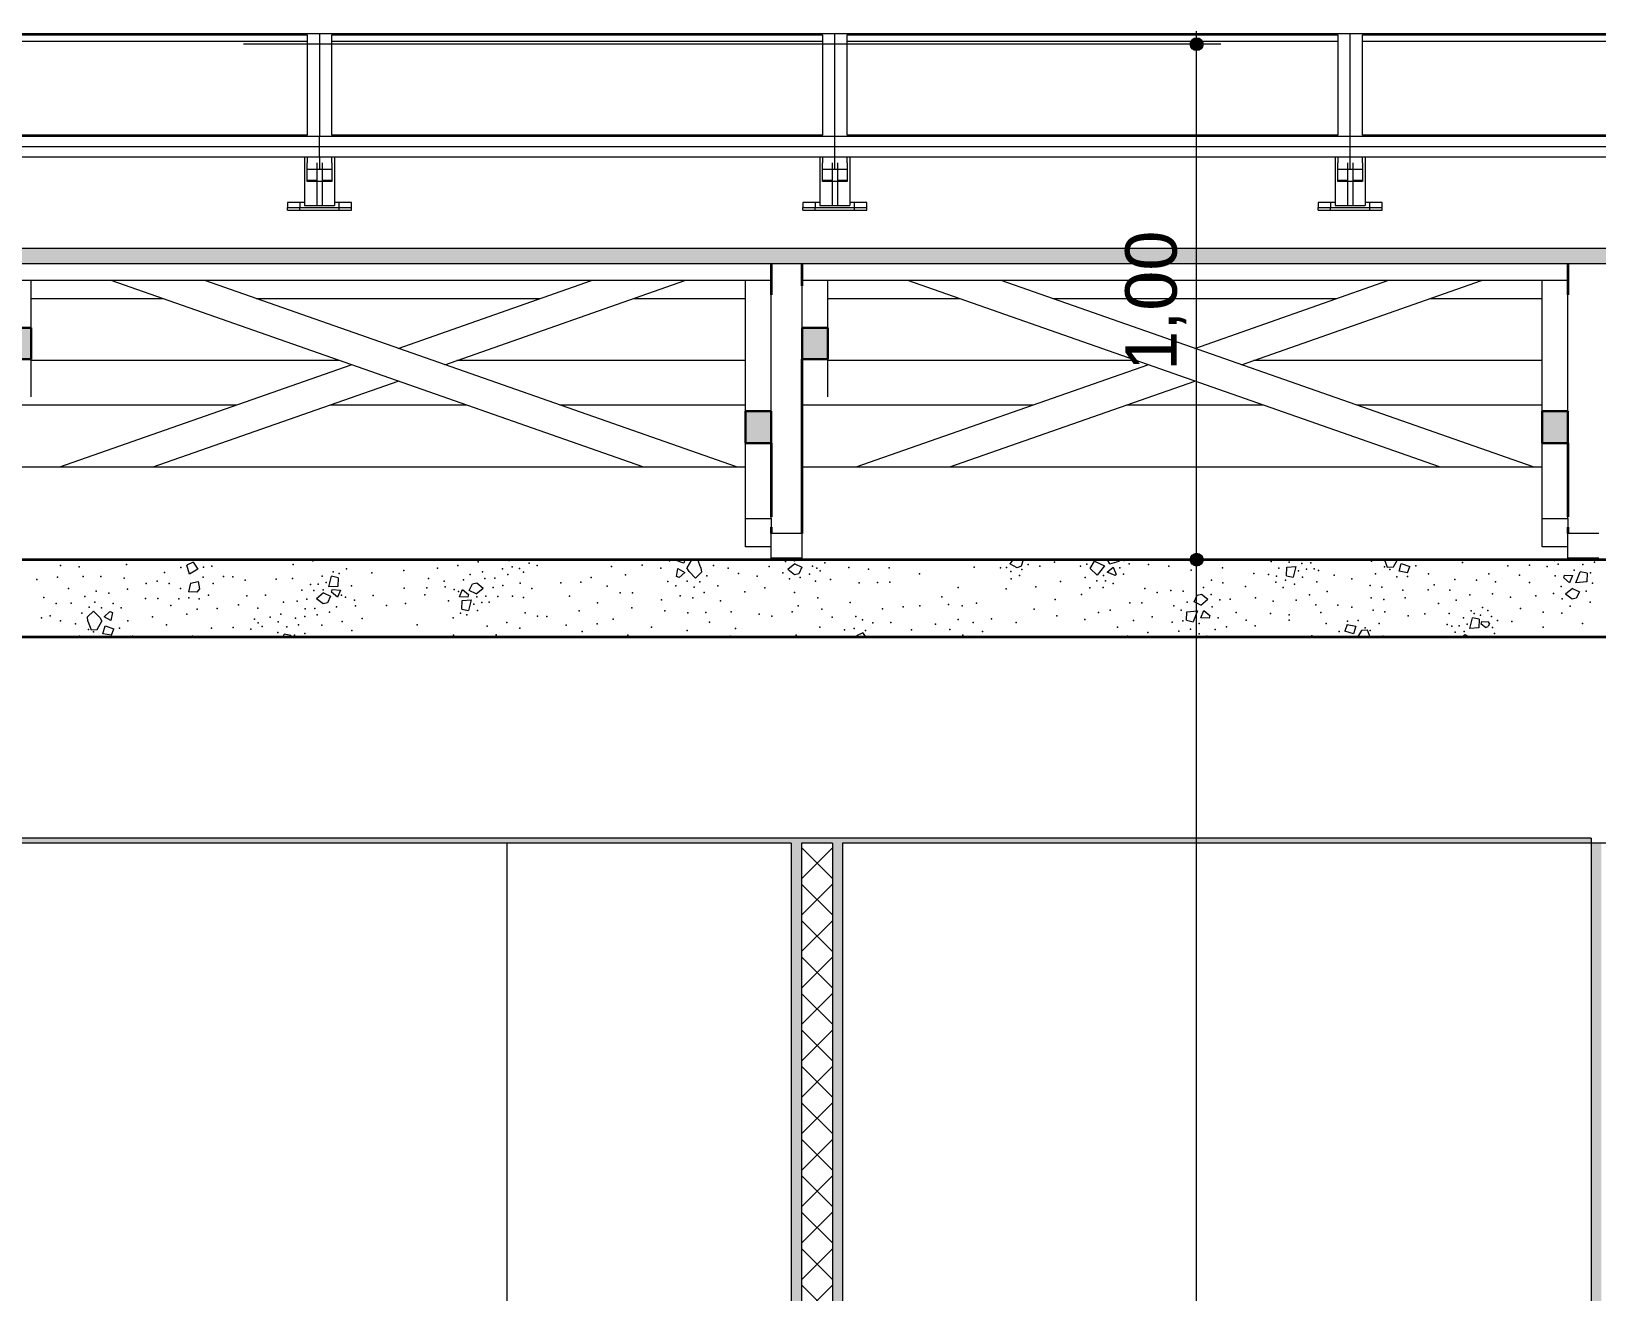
# Model space of a CAD drawing. Header units: metres. Extents: x -77 to 97, y 0 to 6.
# Drawn here: x -53.638 to -50.601, y 2.28 to 4.725 of the extents above; entities that cross this region are included whole.
import ezdxf

# ---------------------------------------------------------------- set-up
doc = ezdxf.new("R2010")
doc.units = ezdxf.units.M
doc.header["$MEASUREMENT"] = 0
for name, color, linetype in [('COTAS CORTE', 7, 'Continuous'), ('FORRO.EXEC', 7, 'Continuous'), ('LAJES.EST', 7, 'Continuous'), ('PAREDE CONSTRUIR', 7, 'Continuous'), ('S-BEAM-____-OTLN.IFC Model', 7, 'Continuous')]:
    doc.layers.add(name, color=color, linetype=linetype)
for name, color, linetype, lineweight, true_color in [('COTAS CORTE_Caneta_No__25', 7, 'Continuous', 13, 0x982312), ('ESTRUTURA-COB.EST_Caneta_No__16', 7, 'Continuous', 0, 0xc9c9c9), ('ESTRUTURA-COB.EST_Caneta_No__97', 7, 'Continuous', 5, 0x6b6b6b), ('S-BEAM-____-OTLN.IFC Model_Caneta_No__13', 7, 'Continuous', 0, 0xaaaaaa), ('S-BEAM-____-OTLN.IFC Model_Caneta_No__16', 7, 'Continuous', 0, 0xc9c9c9)]:
    doc.layers.add(name, color=color, linetype=linetype, lineweight=lineweight, true_color=true_color)
for name, color, linetype, lineweight in [('ESTRUTURA-COB.EST_Caneta_No__241', 7, 'Continuous', 13), ('FORRO.EXEC_Caneta_No__241', 7, 'Continuous', 13), ('LAJES.EST_Caneta_No__1', 7, 'Continuous', 35), ('LAJES.EST_Caneta_No__241', 7, 'Continuous', 13), ('LAJES.EST_Caneta_No__96', 252, 'Continuous', 0), ('PAREDE CONSTRUIR_Caneta_No__241', 7, 'Continuous', 13), ('PAREDE CONSTRUIR_Caneta_No__83', 84, 'Continuous', 0), ('S-BEAM-____-OTLN.IFC Model_Caneta_No__1', 7, 'Continuous', 35), ('S-BEAM-____-OTLN.IFC Model_Caneta_No__2', 7, 'Continuous', 30)]:
    doc.layers.add(name, color=color, linetype=linetype, lineweight=lineweight)
doc.styles.add('ESTILO_GERADO_1', font='arial.ttf')
doc.dimstyles.new('ESTILO_GERADO__5', dxfattribs={"dimtxt": 0.1, "dimasz": 0.0475, "dimexe": 0.18, "dimexo": 0.837656, "dimgap": 0, "dimtad": 1, "dimzin": 0, "dimdsep": 46, "dimtxsty": 'ESTILO_GERADO_1', "dimblk": 'ARROWHEAD_11', "dimblk1": 'ARROWHEAD_11', "dimblk2": 'ARROWHEAD_11', "dimcen": 0.09, "dimclrd": 256, "dimclre": 256, "dimclrt": 256, "dimadec": 0, "dimazin": 0, "dimtfac": 1, "dimtdec": 4, "dimtmove": 0, "dimatfit": 3, "dimfxl": 0, "dimtolj": 1, "dimtzin": 0, "dimarcsym": 0})
doc.dimstyles.new('ESTILO_GERADO__6', dxfattribs={"dimtxt": 0.1, "dimasz": 0.0475, "dimexe": 0.18, "dimexo": 1.849209, "dimgap": 0, "dimtad": 1, "dimzin": 0, "dimdsep": 46, "dimtxsty": 'ESTILO_GERADO_1', "dimblk": 'ARROWHEAD_11', "dimblk1": 'ARROWHEAD_11', "dimblk2": 'ARROWHEAD_11', "dimcen": 0.09, "dimclrd": 256, "dimclre": 256, "dimclrt": 256, "dimadec": 0, "dimazin": 0, "dimtfac": 1, "dimtdec": 4, "dimtmove": 0, "dimatfit": 3, "dimfxl": 0, "dimtolj": 1, "dimtzin": 0, "dimarcsym": 0})

# ---------------------------------------------------------------- blocks, each defined once
blk = doc.blocks.new('*X5')
at = {"layer": 'LAJES.EST_Caneta_No__241', "color": 7, "linetype": 'Continuous', "lineweight": 13}
for p, q in [((-53.3245, 3.6951), (-53.3366, 3.6895)), ((-53.3312, 3.6716), (-53.3366, 3.6895)), ((-53.315, 3.6814), (-53.3312, 3.6716)), ((-53.3245, 3.6951), (-53.315, 3.6814)), ((-52.3886, 3.7), (-52.389, 3.6988)), ((-52.3721, 3.6931), (-52.389, 3.6988)), ((-52.3865, 3.6672), (-52.3836, 3.6829)), ((-52.3836, 3.6829), (-52.3704, 3.6754)), ((-52.3704, 3.6754), (-52.3814, 3.6652)), ((-52.3703, 3.7), (-52.3721, 3.6931)), ((-52.357, 3.7), (-52.3662, 3.6841)), ((-52.3619, 3.677), (-52.3662, 3.6841)), ((-52.3497, 3.6644), (-52.3619, 3.677)), ((-52.3381, 3.6756), (-52.3497, 3.6644)), ((-52.339, 3.684), (-52.3447, 3.7)), ((-52.339, 3.684), (-52.3381, 3.6756)), ((-52.1565, 3.6919), (-52.1701, 3.6808)), ((-52.1575, 3.6708), (-52.1701, 3.6808)), ((-52.1565, 3.6919), (-52.1431, 3.6856)), ((-52.1431, 3.6856), (-52.1493, 3.6728)), ((-51.734, 3.7), (-51.7394, 3.6919)), ((-51.7254, 3.684), (-51.7394, 3.6919)), ((-51.7176, 3.6873), (-51.7254, 3.684)), ((-51.7138, 3.7), (-51.7176, 3.6873)), ((-51.584, 3.6828), (-51.5751, 3.6969)), ((-51.584, 3.6828), (-51.5699, 3.67)), ((-51.5751, 3.6969), (-51.5561, 3.6881)), ((-51.5561, 3.6881), (-51.5699, 3.67)), ((-51.5507, 3.6761), (-51.5388, 3.6855)), ((-51.5354, 3.6695), (-51.5507, 3.6761)), ((-51.5457, 3.6917), (-51.5499, 3.7)), ((-51.5457, 3.6917), (-51.5275, 3.6973)), ((-51.5388, 3.6855), (-51.5335, 3.6714)), ((-51.5286, 3.7), (-51.5275, 3.6973)), ((-51.2026, 3.6689), (-51.202, 3.6856)), ((-51.202, 3.6856), (-51.1846, 3.6867)), ((-51.1846, 3.6867), (-51.1896, 3.6661)), ((-51.1744, 3.6985), (-51.1776, 3.7)), ((-51.1744, 3.6985), (-51.1726, 3.7)), ((-51.0125, 3.7), (-51.0072, 3.6852)), ((-51.0072, 3.6852), (-50.9952, 3.6859)), ((-50.9952, 3.6859), (-50.9871, 3.7)), ((-50.9842, 3.6775), (-50.9801, 3.6928)), ((-50.9678, 3.6746), (-50.9842, 3.6775)), ((-50.9801, 3.6928), (-50.9632, 3.6871)), ((-50.9678, 3.6746), (-50.9632, 3.6871)), ((-50.6411, 3.6554), (-50.6326, 3.6767)), ((-50.6196, 3.6739), (-50.6326, 3.6767)), ((-53.3291, 3.6545), (-53.3333, 3.6374)), ((-53.3291, 3.6545), (-53.3146, 3.6574)), ((-53.3146, 3.6574), (-53.3118, 3.6436)), ((-53.061, 3.6472), (-53.0559, 3.6678)), ((-53.0436, 3.6483), (-53.061, 3.6472)), ((-53.0429, 3.665), (-53.0559, 3.6678)), ((-53.0429, 3.665), (-53.0436, 3.6483)), ((-52.7884, 3.6402), (-52.7822, 3.6529)), ((-52.7822, 3.6529), (-52.7741, 3.655)), ((-52.7741, 3.655), (-52.7614, 3.645)), ((-52.3814, 3.6652), (-52.3865, 3.6672)), ((-52.1493, 3.6728), (-52.1575, 3.6708)), ((-51.5335, 3.6714), (-51.5354, 3.6695)), ((-51.2026, 3.6689), (-51.1896, 3.6661)), ((-50.6649, 3.6647), (-50.6635, 3.67)), ((-50.6533, 3.6552), (-50.6649, 3.6647)), ((-50.6635, 3.67), (-50.6476, 3.6692)), ((-50.6476, 3.6692), (-50.6533, 3.6552)), ((-50.6202, 3.6572), (-50.6411, 3.6554)), ((-50.6196, 3.6739), (-50.6202, 3.6572)), ((-53.3171, 3.637), (-53.3333, 3.6374)), ((-53.3118, 3.6436), (-53.3171, 3.637)), ((-53.0711, 3.6354), (-53.0847, 3.6243)), ((-53.0721, 3.6143), (-53.0847, 3.6243)), ((-53.0639, 3.6163), (-53.0721, 3.6143)), ((-53.0711, 3.6354), (-53.0577, 3.629)), ((-53.0577, 3.629), (-53.0639, 3.6163)), ((-53.0559, 3.6367), (-53.0545, 3.6419)), ((-53.0443, 3.6271), (-53.0559, 3.6367)), ((-53.0545, 3.6419), (-53.0386, 3.6412)), ((-53.0386, 3.6412), (-53.0443, 3.6271)), ((-52.8075, 3.6281), (-52.8019, 3.6421)), ((-52.7916, 3.6273), (-52.8075, 3.6281)), ((-52.8032, 3.6042), (-52.8025, 3.6209)), ((-52.8025, 3.6209), (-52.7851, 3.622)), ((-52.8019, 3.6421), (-52.7903, 3.6326)), ((-52.7903, 3.6326), (-52.7916, 3.6273)), ((-52.7851, 3.622), (-52.7902, 3.6014)), ((-52.775, 3.6338), (-52.7884, 3.6402)), ((-52.775, 3.6338), (-52.7614, 3.645)), ((-51.3822, 3.6184), (-51.3761, 3.6311)), ((-51.3689, 3.612), (-51.3822, 3.6184)), ((-51.3761, 3.6311), (-51.3679, 3.6332)), ((-51.3689, 3.612), (-51.3552, 3.6232)), ((-51.3679, 3.6332), (-51.3552, 3.6232)), ((-50.6477, 3.6443), (-50.6614, 3.6332)), ((-50.6487, 3.6232), (-50.6614, 3.6332)), ((-50.6405, 3.6252), (-50.6487, 3.6232)), ((-50.6477, 3.6443), (-50.6344, 3.6379)), ((-50.6344, 3.6379), (-50.6405, 3.6252)), ((-53.5293, 3.5891), (-53.5177, 3.6003)), ((-53.5284, 3.5807), (-53.5293, 3.5891)), ((-53.5177, 3.6003), (-53.5055, 3.5877)), ((-53.5055, 3.5877), (-53.5012, 3.5807)), ((-53.4969, 3.5894), (-53.4859, 3.5996)), ((-53.4838, 3.5819), (-53.4969, 3.5894)), ((-53.4859, 3.5996), (-53.4809, 3.5975)), ((-53.4809, 3.5975), (-53.4838, 3.5819)), ((-52.8032, 3.6042), (-52.7902, 3.6014)), ((-51.397, 3.5825), (-51.3964, 3.5991)), ((-51.3964, 3.5991), (-51.3755, 3.601)), ((-51.3755, 3.601), (-51.384, 3.5796)), ((-51.3689, 3.5871), (-51.3633, 3.6012)), ((-51.353, 3.5864), (-51.3689, 3.5871)), ((-51.3633, 3.6012), (-51.3517, 3.5916)), ((-51.3517, 3.5916), (-51.353, 3.5864)), ((-50.8468, 3.5666), (-50.8417, 3.5872)), ((-50.8287, 3.5843), (-50.8417, 3.5872)), ((-50.8287, 3.5843), (-50.8294, 3.5677)), ((-53.5284, 3.5807), (-53.5224, 3.564)), ((-53.5224, 3.564), (-53.5104, 3.5647)), ((-53.5104, 3.5647), (-53.5012, 3.5807)), ((-53.4994, 3.5563), (-53.4952, 3.5717)), ((-53.4829, 3.5534), (-53.4994, 3.5563)), ((-53.4952, 3.5717), (-53.4784, 3.5659)), ((-53.4829, 3.5534), (-53.4784, 3.5659)), ((-53.1499, 3.55), (-53.1477, 3.5556)), ((-53.1347, 3.5527), (-53.1477, 3.5556)), ((-52.0249, 3.5579), (-52.037, 3.5523)), ((-52.0249, 3.5579), (-52.0194, 3.55)), ((-51.397, 3.5825), (-51.384, 3.5796)), ((-51.0848, 3.5741), (-51.0894, 3.5616)), ((-51.0725, 3.5559), (-51.0894, 3.5616)), ((-51.0848, 3.5741), (-51.0684, 3.5712)), ((-51.0684, 3.5712), (-51.0725, 3.5559)), ((-51.0573, 3.5628), (-51.0647, 3.55)), ((-51.0453, 3.5635), (-51.0573, 3.5628)), ((-51.0405, 3.55), (-51.0453, 3.5635)), ((-50.8569, 3.5548), (-50.8627, 3.55)), ((-50.8569, 3.5548), (-50.8469, 3.55)), ((-50.8294, 3.5677), (-50.8468, 3.5666)), ((-50.825, 3.575), (-50.8237, 3.5802)), ((-50.8169, 3.5683), (-50.825, 3.575)), ((-50.8237, 3.5802), (-50.8111, 3.5797)), ((-50.8169, 3.5683), (-50.8114, 3.5704)), ((-50.809, 3.5765), (-50.8114, 3.5704)), ((-50.809, 3.5765), (-50.8111, 3.5797)), ((-53.1347, 3.5527), (-53.1348, 3.55)), ((-52.0363, 3.55), (-52.037, 3.5523))]:
    blk.add_line(p, q, dxfattribs=at)
for p in [(-53.5816, 3.689), (-53.5453, 3.6862), (-53.4536, 3.6908), (-53.3482, 3.6848), (-53.3194, 3.6998), (-53.3044, 3.6857), (-53.2881, 3.6874), (-53.1304, 3.6908), (-53.0921, 3.698), (-53.0529, 3.6764), (-53.0264, 3.682), (-52.9154, 3.6789), (-52.85, 3.6837), (-52.8107, 3.6889), (-52.7715, 3.696), (-52.7627, 3.6763), (-52.7239, 3.6825), (-52.7114, 3.6986), (-52.7055, 3.686), (-52.6908, 3.6828), (-52.6832, 3.6758), (-52.6721, 3.6931), (-52.6569, 3.6888), (-52.5125, 3.6867), (-52.4532, 3.6893), (-52.4167, 3.6835), (-52.4002, 3.6975), (-52.3398, 3.6998), (-52.3147, 3.6889), (-52.286, 3.6837), (-52.2064, 3.6868), (-52.1752, 3.6966), (-52.1576, 3.6979), (-52.1222, 3.6876), (-52.114, 3.6837), (-52.1073, 3.6786), (-52.0988, 3.694), (-52.0522, 3.6848), (-52.0137, 3.6815), (-51.9738, 3.6843), (-51.809, 3.6856), (-51.7578, 3.684), (-51.746, 3.6847), (-51.7379, 3.6771), (-51.7163, 3.6811), (-51.7043, 3.6908), (-51.6817, 3.6873), (-51.6528, 3.6952), (-51.6022, 3.6873), (-51.5901, 3.6915), (-51.526, 3.684), (-51.5178, 3.6987), (-51.5082, 3.6918), (-51.4703, 3.6906), (-51.4313, 3.6874), (-51.3879, 3.6798), (-51.327, 3.6839), (-51.2322, 3.6964), (-51.2174, 3.6837), (-51.1978, 3.6951), (-51.1792, 3.6782), (-51.1733, 3.6925), (-51.1637, 3.6815), (-51.1557, 3.6938), (-51.1492, 3.6822), (-51.1404, 3.6792), (-51.0375, 3.697), (-51.0124, 3.6861), (-51.0024, 3.681), (-50.952, 3.6884), (-50.8611, 3.6947), (-50.7735, 3.6882), (-50.7314, 3.6895), (-50.6972, 3.6867), (-50.6827, 3.6986), (-50.6754, 3.6914), (-50.6447, 3.68), (-50.6275, 3.6909), (-50.6048, 3.695), (-53.6277, 3.6614), (-53.5872, 3.6659), (-53.538, 3.6674), (-53.5031, 3.6675), (-53.4584, 3.6641), (-53.4155, 3.6536), (-53.3942, 3.6584), (-53.3796, 3.6753), (-53.3708, 3.6539), (-53.3046, 3.6659), (-53.2857, 3.6538), (-53.2655, 3.6672), (-53.2475, 3.6665), (-53.2235, 3.66), (-53.1634, 3.6621), (-53.1313, 3.6638), (-53.0963, 3.6517), (-53.0819, 3.6524), (-53.0738, 3.6679), (-53.0663, 3.6557), (-53.0408, 3.6733), (-53.017, 3.6491), (-52.9777, 3.6742), (-52.8707, 3.6456), (-52.8676, 3.6634), (-52.8369, 3.6585), (-52.835, 3.6475), (-52.7997, 3.6607), (-52.7868, 3.6712), (-52.7582, 3.6638), (-52.7421, 3.646), (-52.7389, 3.6643), (-52.7235, 3.6499), (-52.7139, 3.6714), (-52.6897, 3.6543), (-52.611, 3.655), (-52.5722, 3.6565), (-52.552, 3.6657), (-52.5212, 3.6489), (-52.4853, 3.6708), (-52.4031, 3.6579), (-52.3878, 3.6495), (-52.3654, 3.6583), (-52.3521, 3.6469), (-52.3414, 3.6569), (-52.3274, 3.6684), (-52.3063, 3.6493), (-52.2659, 3.6733), (-52.2297, 3.668), (-52.2147, 3.6455), (-52.1803, 3.6745), (-52.1672, 3.6626), (-52.1467, 3.6654), (-52.1285, 3.6717), (-52.1167, 3.6584), (-52.0874, 3.6617), (-52.0319, 3.6553), (-51.9964, 3.6559), (-51.9725, 3.6561), (-51.9151, 3.6723), (-51.8398, 3.6458), (-51.737, 3.6631), (-51.7207, 3.6693), (-51.689, 3.6474), (-51.641, 3.6578), (-51.5936, 3.6656), (-51.5843, 3.6451), (-51.5711, 3.659), (-51.5584, 3.6461), (-51.5578, 3.6691), (-51.5541, 3.6593), (-51.5391, 3.6536), (-51.5193, 3.6716), (-51.364, 3.6462), (-51.3483, 3.6601), (-51.3266, 3.6553), (-51.2824, 3.6482), (-51.2661, 3.6732), (-51.2379, 3.6714), (-51.2233, 3.6567), (-51.222, 3.6681), (-51.2089, 3.6459), (-51.2047, 3.6606), (-51.1872, 3.6524), (-51.1717, 3.666), (-51.1439, 3.6573), (-51.11, 3.6702), (-51.0757, 3.6629), (-51.0405, 3.6501), (-51.0299, 3.6726), (-51.0179, 3.6467), (-50.9886, 3.6669), (-50.968, 3.6677), (-50.9269, 3.6728), (-50.9165, 3.6512), (-50.8763, 3.6618), (-50.8339, 3.6603), (-50.8102, 3.6727), (-50.7973, 3.6573), (-50.7507, 3.6703), (-50.7313, 3.6559), (-50.6813, 3.669), (-50.6695, 3.6479), (-50.6127, 3.6746), (-50.6092, 3.6542), (-53.6139, 3.6269), (-53.5902, 3.6149), (-53.5664, 3.6443), (-53.5611, 3.6154), (-53.5346, 3.6284), (-53.5153, 3.6178), (-53.5125, 3.6388), (-53.4881, 3.635), (-53.4795, 3.6152), (-53.4519, 3.6426), (-53.417, 3.6245), (-53.3929, 3.6247), (-53.3523, 3.6242), (-53.3487, 3.6442), (-53.3327, 3.6262), (-53.3123, 3.6243), (-53.2948, 3.6312), (-53.2202, 3.6302), (-53.1842, 3.6311), (-53.1488, 3.6173), (-53.1227, 3.6193), (-53.1131, 3.6408), (-53.104, 3.6233), (-53.0898, 3.6401), (-53.0722, 3.6414), (-53.0367, 3.6311), (-53.0286, 3.6272), (-53.0111, 3.6217), (-52.9752, 3.6303), (-52.915, 3.6448), (-52.9123, 3.6153), (-52.8747, 3.6319), (-52.8291, 3.6201), (-52.8175, 3.6421), (-52.8094, 3.6381), (-52.7739, 3.6278), (-52.7643, 3.6169), (-52.7563, 3.6291), (-52.7498, 3.6175), (-52.733, 3.6284), (-52.7045, 3.6291), (-52.6832, 3.6269), (-52.6674, 3.6443), (-52.5939, 3.629), (-52.54, 3.616), (-52.4958, 3.6355), (-52.4716, 3.6357), (-52.4155, 3.6222), (-52.3793, 3.6297), (-52.3549, 3.626), (-52.3328, 3.6364), (-52.301, 3.6204), (-52.2535, 3.6378), (-52.1575, 3.6363), (-52.1123, 3.6262), (-52.0495, 3.6171), (-51.8717, 3.6281), (-51.8042, 3.6155), (-51.7467, 3.6436), (-51.6519, 3.623), (-51.6008, 3.6322), (-51.507, 3.6163), (-51.4834, 3.6162), (-51.4779, 3.6443), (-51.4534, 3.6362), (-51.4273, 3.6403), (-51.4031, 3.6388), (-51.3953, 3.6177), (-51.3489, 3.6324), (-51.3321, 3.6222), (-51.3122, 3.6233), (-51.2631, 3.6261), (-51.2286, 3.6194), (-51.1841, 3.6212), (-51.1579, 3.6316), (-51.1236, 3.6381), (-51.0387, 3.6261), (-51.0139, 3.6226), (-50.9768, 3.6409), (-50.9726, 3.6262), (-50.928, 3.6417), (-50.9077, 3.6151), (-50.8856, 3.641), (-50.8734, 3.6216), (-50.8472, 3.6321), (-50.8028, 3.6338), (-50.7682, 3.6271), (-50.7191, 3.6299), (-50.6845, 3.6342), (-50.6677, 3.6239), (-50.6213, 3.6387), (-50.6135, 3.6176), (-53.6184, 3.587), (-53.6015, 3.5914), (-53.54, 3.5964), (-53.526, 3.6078), (-53.502, 3.6064), (-53.4642, 3.6068), (-53.4034, 3.5894), (-53.3675, 3.6113), (-53.3367, 3.5945), (-53.3165, 3.6037), (-53.2777, 3.6052), (-53.236, 3.6127), (-53.2054, 3.5844), (-53.199, 3.6059), (-53.1748, 3.5888), (-53.1541, 3.594), (-53.1259, 3.5863), (-53.1075, 3.5898), (-53.1072, 3.6049), (-53.0879, 3.6055), (-53.0835, 3.5929), (-53.0594, 3.598), (-53.0464, 3.6085), (-53.0092, 3.6108), (-52.9961, 3.5856), (-52.949, 3.611), (-52.8197, 3.5872), (-52.8053, 3.596), (-52.7933, 3.5928), (-52.7798, 3.6136), (-52.7723, 3.6013), (-52.68, 3.597), (-52.6559, 3.5905), (-52.6379, 3.5899), (-52.5753, 3.601), (-52.5091, 3.5849), (-52.4732, 3.6065), (-52.409, 3.6006), (-52.3642, 3.5972), (-52.3293, 3.5973), (-52.2801, 3.5988), (-52.2257, 3.5943), (-52.2013, 3.5905), (-52.1617, 3.5989), (-52.1503, 3.6103), (-52.1043, 3.6038), (-52.0845, 3.5884), (-52.0381, 3.59), (-51.9869, 3.6045), (-51.9465, 3.6083), (-51.9145, 3.6104), (-51.8587, 3.6131), (-51.8318, 3.6103), (-51.7749, 3.5855), (-51.6924, 3.6042), (-51.6486, 3.5912), (-51.5674, 3.5973), (-51.5451, 3.602), (-51.4637, 3.5892), (-51.4214, 3.6105), (-51.4074, 3.6021), (-51.3471, 3.6084), (-51.3353, 3.5874), (-51.3001, 3.5973), (-51.234, 3.5959), (-51.1975, 3.5929), (-51.1457, 3.6123), (-51.136, 3.5975), (-51.1033, 3.6115), (-51.0757, 3.6079), (-51.0347, 3.602), (-51.0121, 3.5987), (-50.9669, 3.5914), (-50.9343, 3.5949), (-50.8874, 3.5959), (-50.8596, 3.5872), (-50.8442, 3.6008), (-50.8387, 3.5957), (-50.8266, 3.5926), (-50.8224, 3.6073), (-50.8122, 3.6013), (-50.8049, 3.5899), (-50.7489, 3.6051), (-50.7047, 3.5979), (-50.6683, 3.5962), (-50.6526, 3.6101), (-53.5814, 3.5811), (-53.5527, 3.5758), (-53.5276, 3.5649), (-53.5176, 3.5598), (-53.4672, 3.5672), (-53.4507, 3.5812), (-53.3762, 3.5735), (-53.2887, 3.5671), (-53.2465, 3.5683), (-53.2124, 3.5655), (-53.1979, 3.5774), (-53.1906, 3.5703), (-53.1598, 3.5588), (-53.1593, 3.5792), (-53.1427, 3.5698), (-53.12, 3.5738), (-53.1075, 3.5567), (-53.0747, 3.5732), (-53.0354, 3.5803), (-53.0161, 3.5627), (-52.8898, 3.5739), (-52.754, 3.5713), (-52.736, 3.5541), (-52.7157, 3.5784), (-52.6907, 3.5672), (-52.6005, 3.5728), (-52.5693, 3.5604), (-52.5405, 3.5754), (-52.4351, 3.5693), (-52.3658, 3.5628), (-52.3221, 3.5785), (-52.2718, 3.5666), (-52.1085, 3.5694), (-52.0605, 3.5642), (-52.0415, 3.5667), (-52.0258, 3.5835), (-52.0198, 3.5626), (-52.0055, 3.5775), (-51.9702, 3.578), (-51.9303, 3.5639), (-51.8836, 3.5748), (-51.8558, 3.5648), (-51.8397, 3.5841), (-51.8105, 3.578), (-51.7925, 3.5608), (-51.7276, 3.5784), (-51.594, 3.584), (-51.5304, 3.5694), (-51.4997, 3.5822), (-51.4718, 3.5588), (-51.4243, 3.5785), (-51.4118, 3.5614), (-51.4039, 3.5817), (-51.3891, 3.5654), (-51.3725, 3.556), (-51.3719, 3.5764), (-51.3412, 3.5649), (-51.3194, 3.5697), (-51.2807, 3.5829), (-51.2637, 3.5715), (-51.1976, 3.5824), (-51.1257, 3.5759), (-51.1006, 3.5604), (-51.0846, 3.581), (-51.0639, 3.5818), (-51.0501, 3.5677), (-51.0401, 3.5626), (-51.0227, 3.5761), (-50.8909, 3.5741), (-50.8821, 3.5711), (-50.8756, 3.5595), (-50.8677, 3.5717), (-50.858, 3.5608), (-50.8521, 3.575), (-50.8028, 3.5684), (-50.7992, 3.5569), (-50.7935, 3.5818), (-50.7652, 3.58), (-50.7044, 3.5694), (-50.6287, 3.5765), (-53.545, 3.5514), (-53.442, 3.5516), (-53.3254, 3.5515), (-53.1278, 3.5534), (-52.8189, 3.5536), (-52.4806, 3.5536), (-52.282, 3.5518), (-52.154, 3.5537), (-51.9885, 3.5502), (-51.8308, 3.5536), (-51.5111, 3.5517), (-51.3573, 3.5516), (-51.1536, 3.5521), (-51.0151, 3.5517), (-50.8225, 3.5504)]:
    blk.add_point(p, dxfattribs=at)
blk = doc.blocks.new('*D20')
at = {"layer": 'COTAS CORTE_Caneta_No__25', "linetype": 'Continuous', "lineweight": 13, "true_color": 0x982312}
for points in [[(-43.7841, 3.55), (-43.7832, 3.5452), (-43.7804, 3.5412), (-43.7764, 3.5385), (-43.7716, 3.5375), (-43.7668, 3.5385), (-43.7628, 3.5412), (-43.7601, 3.5452), (-43.7591, 3.55), (-43.7601, 3.5548), (-43.7628, 3.5588), (-43.7668, 3.5615), (-43.7716, 3.5625), (-43.7764, 3.5615), (-43.7804, 3.5588), (-43.7832, 3.5548)], [(-43.7841, 3.16), (-43.7832, 3.1552), (-43.7804, 3.1512), (-43.7764, 3.1485), (-43.7716, 3.1475), (-43.7668, 3.1485), (-43.7628, 3.1512), (-43.7601, 3.1552), (-43.7591, 3.16), (-43.7601, 3.1648), (-43.7628, 3.1688), (-43.7668, 3.1715), (-43.7716, 3.1725), (-43.7764, 3.1715), (-43.7804, 3.1688), (-43.7832, 3.1648)], [(-43.7841, 3.15), (-43.7832, 3.1452), (-43.7804, 3.1412), (-43.7764, 3.1385), (-43.7716, 3.1375), (-43.7668, 3.1385), (-43.7628, 3.1412), (-43.7601, 3.1452), (-43.7591, 3.15), (-43.7601, 3.1548), (-43.7628, 3.1588), (-43.7668, 3.1615), (-43.7716, 3.1625), (-43.7764, 3.1615), (-43.7804, 3.1588), (-43.7832, 3.1548)]]:
    blk.add_hatch(color=24, dxfattribs=at).paths.add_polyline_path(points)
at = {"layer": 'COTAS CORTE_Caneta_No__25', "color": 24, "linetype": 'Continuous', "lineweight": 13, "true_color": 0x982312}
for p, q in [((-43.7841, 3.55), (-44.6093, 3.55)), ((-43.7716, 3.1725), (-43.7716, 3.5375)), ((-43.7247, 3.55), (-43.7591, 3.55)), ((-43.7841, 3.16), (-44.6093, 3.16)), ((-43.7247, 3.16), (-43.7591, 3.16))]:
    blk.add_line(p, q, dxfattribs=at)
for centre in [(-43.7716, 3.55), (-43.7716, 3.16)]:
    blk.add_circle(centre, 0.0125, dxfattribs=at)
at = {"layer": 'COTAS CORTE_Caneta_No__25', "color": 24, "lineweight": 13, "true_color": 0x982312, "insert": (-43.7916, 3.2215), "char_height": 0.1, "attachment_point": 7, "rotation": 90, "style": 'ESTILO_GERADO_1'}
blk.add_mtext('\\A1;{\\pql;\\fArial|b0|i0|c0|p0;\\W1.000000;0,39}', dxfattribs=at)
blk = doc.blocks.new('ARROWHEAD_11')
at = {"color": 0, "linetype": 'Continuous', "lineweight": 0}
blk.add_line((0, 0), (-1, 0), dxfattribs=at)
at = {"color": 0, "linetype": 'Continuous', "lineweight": 0, "const_width": 0.25, "flags": 128}
blk.add_lwpolyline([(-0.125, 0, 1), (0.125, 0, 1)], format="xyb", close=True, dxfattribs=at)
blk = doc.blocks.new('*D21')
at = {"layer": 'COTAS CORTE_Caneta_No__25', "linetype": 'Continuous', "lineweight": 13, "true_color": 0x982312}
for points in [[(-43.7841, 3.7), (-43.7832, 3.6952), (-43.7804, 3.6912), (-43.7764, 3.6885), (-43.7716, 3.6875), (-43.7668, 3.6885), (-43.7628, 3.6912), (-43.7601, 3.6952), (-43.7591, 3.7), (-43.7601, 3.7048), (-43.7628, 3.7088), (-43.7668, 3.7115), (-43.7716, 3.7125), (-43.7764, 3.7115), (-43.7804, 3.7088), (-43.7832, 3.7048)], [(-43.7841, 3.55), (-43.7832, 3.5452), (-43.7804, 3.5412), (-43.7764, 3.5385), (-43.7716, 3.5375), (-43.7668, 3.5385), (-43.7628, 3.5412), (-43.7601, 3.5452), (-43.7591, 3.55), (-43.7601, 3.5548), (-43.7628, 3.5588), (-43.7668, 3.5615), (-43.7716, 3.5625), (-43.7764, 3.5615), (-43.7804, 3.5588), (-43.7832, 3.5548)]]:
    blk.add_hatch(color=24, dxfattribs=at).paths.add_polyline_path(points)
at = {"layer": 'COTAS CORTE_Caneta_No__25', "color": 24, "linetype": 'Continuous', "lineweight": 13, "true_color": 0x982312}
for p, q in [((-43.7841, 3.7), (-44.6093, 3.7)), ((-43.7716, 3.5625), (-43.7716, 3.6875)), ((-43.7247, 3.7), (-43.7591, 3.7)), ((-43.7841, 3.55), (-44.6093, 3.55)), ((-43.7247, 3.55), (-43.7591, 3.55))]:
    blk.add_line(p, q, dxfattribs=at)
for centre in [(-43.7716, 3.7), (-43.7716, 3.55)]:
    blk.add_circle(centre, 0.0125, dxfattribs=at)
blk = doc.blocks.new('*D23')
at = {"layer": 'COTAS CORTE_Caneta_No__25', "linetype": 'Continuous', "lineweight": 13, "true_color": 0x982312}
for points in [[(-51.3896, 3.7), (-51.3887, 3.6952), (-51.386, 3.6912), (-51.3819, 3.6885), (-51.3771, 3.6875), (-51.3724, 3.6885), (-51.3683, 3.6912), (-51.3656, 3.6952), (-51.3646, 3.7), (-51.3656, 3.7048), (-51.3683, 3.7088), (-51.3724, 3.7115), (-51.3771, 3.7125), (-51.3819, 3.7115), (-51.386, 3.7088), (-51.3887, 3.7048)], [(-51.3896, 0), (-51.3887, -0.0048), (-51.386, -0.0088), (-51.3819, -0.0115), (-51.3771, -0.0125), (-51.3724, -0.0115), (-51.3683, -0.0088), (-51.3656, -0.0048), (-51.3646, 0), (-51.3656, 0.0048), (-51.3683, 0.0088), (-51.3724, 0.0115), (-51.3771, 0.0125), (-51.3819, 0.0115), (-51.386, 0.0088), (-51.3887, 0.0048)]]:
    blk.add_hatch(color=24, dxfattribs=at).paths.add_polyline_path(points)
at = {"layer": 'COTAS CORTE_Caneta_No__25', "color": 24, "linetype": 'Continuous', "lineweight": 13, "true_color": 0x982312}
for p, q in [((-51.3896, 3.7), (-51.424, 3.7)), ((-51.3771, 0.0125), (-51.3771, 3.6875)), ((-49.5279, 3.7), (-51.3646, 3.7)), ((-51.3896, 0), (-53.2264, 0)), ((-51.3303, 0), (-51.3646, 0)), ((-51.3771, -0.025), (-51.3771, -0.0125))]:
    blk.add_line(p, q, dxfattribs=at)
for centre in [(-51.3771, 3.7), (-51.3771, 0)]:
    blk.add_circle(centre, 0.0125, dxfattribs=at)
at = {"layer": 'COTAS CORTE_Caneta_No__25', "color": 24, "lineweight": 13, "true_color": 0x982312, "insert": (-51.3971, 1.7165), "char_height": 0.1, "attachment_point": 7, "rotation": 90, "style": 'ESTILO_GERADO_1'}
blk.add_mtext('\\A1;{\\pql;\\fArial|b0|i0|c0|p0;\\W1.000000;3,70}', dxfattribs=at)
blk = doc.blocks.new('*D24')
at = {"layer": 'COTAS CORTE_Caneta_No__25', "linetype": 'Continuous', "lineweight": 13, "true_color": 0x982312}
for points in [[(-51.3896, 4.7), (-51.3887, 4.6952), (-51.386, 4.6912), (-51.3819, 4.6885), (-51.3771, 4.6875), (-51.3724, 4.6885), (-51.3683, 4.6912), (-51.3656, 4.6952), (-51.3646, 4.7), (-51.3656, 4.7048), (-51.3683, 4.7088), (-51.3724, 4.7115), (-51.3771, 4.7125), (-51.3819, 4.7115), (-51.386, 4.7088), (-51.3887, 4.7048)], [(-51.3896, 3.7), (-51.3887, 3.6952), (-51.386, 3.6912), (-51.3819, 3.6885), (-51.3771, 3.6875), (-51.3724, 3.6885), (-51.3683, 3.6912), (-51.3656, 3.6952), (-51.3646, 3.7), (-51.3656, 3.7048), (-51.3683, 3.7088), (-51.3724, 3.7115), (-51.3771, 3.7125), (-51.3819, 3.7115), (-51.386, 3.7088), (-51.3887, 3.7048)]]:
    blk.add_hatch(color=24, dxfattribs=at).paths.add_polyline_path(points)
at = {"layer": 'COTAS CORTE_Caneta_No__25', "color": 24, "linetype": 'Continuous', "lineweight": 13, "true_color": 0x982312}
for p, q in [((-51.3771, 4.7125), (-51.3771, 4.725)), ((-51.3896, 4.7), (-53.2264, 4.7)), ((-51.3771, 3.7125), (-51.3771, 4.6875)), ((-51.3303, 4.7), (-51.3646, 4.7)), ((-51.3896, 3.7), (-51.424, 3.7)), ((-49.5279, 3.7), (-51.3646, 3.7))]:
    blk.add_line(p, q, dxfattribs=at)
for centre in [(-51.3771, 4.7), (-51.3771, 3.7)]:
    blk.add_circle(centre, 0.0125, dxfattribs=at)
at = {"layer": 'COTAS CORTE_Caneta_No__25', "color": 24, "lineweight": 13, "true_color": 0x982312, "insert": (-51.3971, 4.0665), "char_height": 0.1, "attachment_point": 7, "rotation": 90, "style": 'ESTILO_GERADO_1'}
blk.add_mtext('\\A1;{\\pql;\\fArial|b0|i0|c0|p0;\\W1.000000;1,00}', dxfattribs=at)

msp = doc.modelspace()

# ---------------------------------------------------------------- hatches: boundary and pattern name
at = {"layer": 'ESTRUTURA-COB.EST_Caneta_No__97', "linetype": 'Continuous', "lineweight": 5, "true_color": 0x6b6b6b}
h = msp.add_hatch(dxfattribs=at)
h.set_pattern_fill('AR_CONC_0001', color=251, style=0, pattern_type=2)
h.set_pattern_definition([(50, (0, 0), (-0.546554, 0.0478173), [0.05715, -0.62865]), (355, (0, 0), (-0.1057303, 0.5731705), [0.04572, -0.5029218]), (100.4514, (0.04555, -0.004), (0.4408237, 0.5253533), [0.04857, -0.5342707]), (46.1842, (0, 0.1524), (-0.813237, 0.126127), [0.085725, -0.942975]), (96.6356, (0.0678, 0.1419), (0.712212, 0.742278), [0.072855, -0.801407]), (351.1842, (0, 0.1524), (0.712212, 0.742278), [0.06858, -0.754379]), (21, (0.0762, 0.1143), (-0.4548432, 0.3067956), [0.05715, -0.62865]), (326, (0.0762, 0.1143), (0.185406, 0.552564), [0.04572, -0.50292]), (71.4514, (0.1141, 0.08873), (0.6402493, 0.2457683), [0.04857, -0.53427]), (37.5, (0, 0), (0.0092658, 0.2536651), [0, -0.496824, 0, -0.51054, 0, -0.504825]), (7.5, (0, 0), (0.200459, 0.3005417), [0, -0.291084, 0, -0.485394, 0, -0.192405]), (327.5, (-0.16993, 0), (-0.4067718, 0.01718623), [0, -0.1905, 0, -0.59436, 0, -0.78867]), (317.5, (-0.24613, 0), (0.4443875, 0.0762795), [0, -0.24765, 0, -0.394716, 0, -0.56007])])
h.paths.add_polyline_path([(-66.314, 4.2737), (-44.214, 4.2737), (-44.214, 4.3038), (-66.314, 4.3038)])
at = {"layer": 'FORRO.EXEC', "linetype": 'Continuous', "lineweight": 0, "true_color": 0xffffff}
msp.add_hatch(color=7, dxfattribs=at).paths.add_polyline_path([(-53.814, 3.15), (-50.6117, 3.15), (-50.6117, 3.16), (-53.814, 3.16)])
at = {"layer": 'PAREDE CONSTRUIR', "linetype": 'Continuous', "lineweight": 0, "true_color": 0xffffff}
for points in [[(-52.164, 3.15), (-52.164, 0), (-52.144, 0), (-52.144, 3.15)], [(-52.064, 3.15), (-52.084, 3.15), (-52.084, 0), (-52.064, 0)], [(-50.6117, 0), (-50.5917, 0), (-50.5917, 3.15), (-50.6117, 3.15)]]:
    msp.add_hatch(color=7, dxfattribs=at).paths.add_polyline_path(points)
at = {"layer": 'PAREDE CONSTRUIR_Caneta_No__83', "linetype": 'Continuous', "lineweight": 0}
h = msp.add_hatch(dxfattribs=at)
h.set_pattern_fill('Placomur_0001', color=84, style=0, pattern_type=2)
h.set_pattern_definition([(45, (0, 0), (-0.03535534, 0.03535534), []), (135, (0, 0), (0.03535534, 0.03535534), [])])
h.paths.add_polyline_path([(-52.144, 0), (-52.084, 0), (-52.084, 3.15), (-52.144, 3.15)])
at = {"layer": 'S-BEAM-____-OTLN.IFC Model', "linetype": 'Continuous', "lineweight": 0, "true_color": 0x000000}
for points in [[(-53.6883, 4.0893), (-53.6383, 4.0893), (-53.6383, 4.1496), (-53.6883, 4.1496)], [(-52.0926, 4.1496), (-52.1426, 4.1496), (-52.1426, 4.0893), (-52.0926, 4.0893)], [(-52.2526, 3.9262), (-52.2026, 3.9262), (-52.2026, 3.9884), (-52.2526, 3.9884)], [(-50.7069, 3.9262), (-50.6569, 3.9262), (-50.6569, 3.9884), (-50.7069, 3.9884)]]:
    msp.add_hatch(color=18, dxfattribs=at).paths.add_polyline_path(points)

# ---------------------------------------------------------------- linework, layer by layer
at = {"layer": 'ESTRUTURA-COB.EST_Caneta_No__16', "color": 9, "linetype": 'Continuous', "lineweight": 0, "true_color": 0xc9c9c9}
for p, q in [((-53.2405, 4), (-53.6883, 4)), ((-52.7943, 4), (-53.059, 4)), ((-52.2526, 4), (-52.6128, 4)), ((-51.6948, 4), (-52.1426, 4)), ((-51.2486, 4), (-51.5133, 4)), ((-50.7069, 4), (-51.0671, 4))]:
    msp.add_line(p, q, dxfattribs=at)
at = {"layer": 'ESTRUTURA-COB.EST_Caneta_No__241', "color": 7, "linetype": 'Continuous', "lineweight": 13}
for p, q in [((-44.369, 4.3038), (-66.314, 4.3038)), ((-44.214, 4.2737), (-66.314, 4.2737))]:
    msp.add_line(p, q, dxfattribs=at)
at = {"layer": 'FORRO.EXEC_Caneta_No__241', "color": 7, "linetype": 'Continuous', "lineweight": 13}
for p, q in [((-50.6117, 3.16), (-53.814, 3.16)), ((-50.6117, 3.16), (-50.6117, 3.15)), ((-52.164, 3.15), (-53.814, 3.15)), ((-52.084, 3.15), (-52.144, 3.15)), ((-50.6117, 3.15), (-52.064, 3.15))]:
    msp.add_line(p, q, dxfattribs=at)
at = {"layer": 'LAJES.EST_Caneta_No__1', "color": 7, "linetype": 'Continuous', "lineweight": 35}
for p, q in [((-44.214, 3.7), (-66.314, 3.7)), ((-44.214, 3.55), (-53.814, 3.55))]:
    msp.add_line(p, q, dxfattribs=at)
at = {"layer": 'LAJES.EST_Caneta_No__96', "color": 252, "linetype": 'Continuous', "lineweight": 0}
for p, q in [((-53.0792, 4.7203), (-54.0792, 4.7203)), ((-54.0552, 4.7179), (-53.1032, 4.7179)), ((-53.1032, 4.7179), (-53.1032, 4.5237)), ((-52.0792, 4.7203), (-53.0792, 4.7203)), ((-53.0792, 4.7203), (-53.0792, 4.5213)), ((-53.0552, 4.5237), (-53.0552, 4.7179)), ((-53.0552, 4.7179), (-52.1032, 4.7179)), ((-52.1032, 4.7179), (-52.1032, 4.5237)), ((-51.0792, 4.7203), (-52.0792, 4.7203)), ((-52.0792, 4.5213), (-52.0792, 4.7203)), ((-52.0552, 4.5237), (-52.0552, 4.7179)), ((-52.0552, 4.7179), (-51.1032, 4.7179)), ((-51.1032, 4.7179), (-51.1032, 4.5237)), ((-50.0792, 4.7203), (-51.0792, 4.7203)), ((-51.0792, 4.5213), (-51.0792, 4.7203)), ((-51.0552, 4.5237), (-51.0552, 4.7179)), ((-51.0552, 4.7179), (-50.1032, 4.7179)), ((-53.1032, 4.7055), (-54.0552, 4.7055)), ((-52.1032, 4.7055), (-53.0552, 4.7055)), ((-51.1032, 4.7055), (-52.0552, 4.7055)), ((-50.1032, 4.7055), (-51.0552, 4.7055)), ((-54.0792, 4.5213), (-53.0792, 4.5213)), ((-54.0792, 4.5014), (-53.0792, 4.5014)), ((-53.1032, 4.5237), (-54.0552, 4.5237)), ((-53.0792, 4.5213), (-52.0792, 4.5213)), ((-53.0792, 4.5014), (-53.0792, 4.5213)), ((-53.0792, 4.4815), (-53.0792, 4.5014)), ((-53.0792, 4.5014), (-52.0792, 4.5014)), ((-52.1032, 4.5237), (-53.0552, 4.5237)), ((-52.0792, 4.5213), (-51.0792, 4.5213)), ((-52.0792, 4.5014), (-52.0792, 4.5213)), ((-52.0792, 4.5014), (-51.0792, 4.5014)), ((-52.0792, 4.4815), (-52.0792, 4.5014)), ((-51.1032, 4.5237), (-52.0552, 4.5237)), ((-51.0792, 4.5213), (-50.0792, 4.5213)), ((-51.0792, 4.5014), (-51.0792, 4.5213)), ((-51.0792, 4.5014), (-50.0792, 4.5014)), ((-51.0792, 4.4815), (-51.0792, 4.5014)), ((-50.1032, 4.5237), (-51.0552, 4.5237)), ((-54.0552, 4.4815), (-53.1032, 4.4815)), ((-53.1082, 4.4815), (-53.1082, 4.4784)), ((-53.1082, 4.4784), (-53.1082, 4.4696)), ((-53.1082, 4.4696), (-53.1082, 4.387)), ((-53.1032, 4.4815), (-53.0792, 4.4815)), ((-53.1032, 4.4815), (-53.1032, 4.4696)), ((-53.1032, 4.4576), (-53.1032, 4.4696)), ((-53.0842, 4.4696), (-53.0842, 4.4576)), ((-53.0792, 4.4815), (-53.0552, 4.4815)), ((-53.0792, 4.4815), (-53.0792, 4.4576)), ((-53.0742, 4.4696), (-53.0742, 4.4576)), ((-53.0552, 4.4815), (-52.1032, 4.4815)), ((-53.0552, 4.4696), (-53.0552, 4.4815)), ((-53.0552, 4.4696), (-53.0552, 4.4576)), ((-53.0502, 4.4815), (-53.0502, 4.4784)), ((-53.0502, 4.4784), (-53.0502, 4.4696)), ((-53.0502, 4.4696), (-53.0502, 4.387)), ((-52.1082, 4.4815), (-52.1082, 4.4784)), ((-52.1082, 4.4784), (-52.1082, 4.4696)), ((-52.1082, 4.4696), (-52.1082, 4.387)), ((-52.1032, 4.4815), (-52.0792, 4.4815)), ((-52.1032, 4.4815), (-52.1032, 4.4696)), ((-52.1032, 4.4576), (-52.1032, 4.4696)), ((-52.0842, 4.4696), (-52.0842, 4.4576)), ((-52.0792, 4.4815), (-52.0552, 4.4815)), ((-52.0792, 4.4576), (-52.0792, 4.4815)), ((-52.0742, 4.4696), (-52.0742, 4.4576)), ((-52.0552, 4.4815), (-51.1032, 4.4815)), ((-52.0552, 4.4696), (-52.0552, 4.4815)), ((-52.0552, 4.4696), (-52.0552, 4.4576)), ((-52.0502, 4.4815), (-52.0502, 4.4784)), ((-52.0502, 4.4784), (-52.0502, 4.4696)), ((-52.0502, 4.4696), (-52.0502, 4.387)), ((-51.1082, 4.4815), (-51.1082, 4.4784)), ((-51.1082, 4.4784), (-51.1082, 4.4696)), ((-51.1082, 4.4696), (-51.1082, 4.387)), ((-51.1032, 4.4815), (-51.0792, 4.4815)), ((-51.1032, 4.4815), (-51.1032, 4.4696)), ((-51.1032, 4.4576), (-51.1032, 4.4696)), ((-51.0842, 4.4696), (-51.0842, 4.4576)), ((-51.0792, 4.4815), (-51.0552, 4.4815)), ((-51.0792, 4.4576), (-51.0792, 4.4815)), ((-51.0742, 4.4696), (-51.0742, 4.4576)), ((-51.0552, 4.4815), (-50.1032, 4.4815)), ((-51.0552, 4.4696), (-51.0552, 4.4815)), ((-51.0552, 4.4696), (-51.0552, 4.4576)), ((-51.0502, 4.4815), (-51.0502, 4.4784)), ((-51.0502, 4.4784), (-51.0502, 4.4696)), ((-51.0502, 4.4696), (-51.0502, 4.387)), ((-53.1032, 4.4576), (-53.0842, 4.4576)), ((-53.1032, 4.4337), (-53.1032, 4.4576)), ((-53.1032, 4.4361), (-53.0842, 4.4361)), ((-53.0842, 4.4576), (-53.0792, 4.4576)), ((-53.0842, 4.4576), (-53.0842, 4.4337)), ((-53.0792, 4.4576), (-53.0742, 4.4576)), ((-53.0742, 4.4576), (-53.0742, 4.4337)), ((-53.0742, 4.4576), (-53.0552, 4.4576)), ((-53.0742, 4.4361), (-53.0552, 4.4361)), ((-53.0552, 4.4576), (-53.0552, 4.4337)), ((-52.1032, 4.4576), (-52.0842, 4.4576)), ((-52.1032, 4.4337), (-52.1032, 4.4576)), ((-52.1032, 4.4361), (-52.0842, 4.4361)), ((-52.0842, 4.4576), (-52.0842, 4.4337)), ((-52.0842, 4.4576), (-52.0792, 4.4576)), ((-52.0792, 4.4576), (-52.0742, 4.4576)), ((-52.0742, 4.4576), (-52.0552, 4.4576)), ((-52.0742, 4.4576), (-52.0742, 4.4337)), ((-52.0742, 4.4361), (-52.0552, 4.4361)), ((-52.0552, 4.4576), (-52.0552, 4.4337)), ((-51.1032, 4.4576), (-51.0842, 4.4576)), ((-51.1032, 4.4337), (-51.1032, 4.4576)), ((-51.1032, 4.4361), (-51.0842, 4.4361)), ((-51.0842, 4.4576), (-51.0842, 4.4337)), ((-51.0842, 4.4576), (-51.0792, 4.4576)), ((-51.0792, 4.4576), (-51.0742, 4.4576)), ((-51.0742, 4.4576), (-51.0552, 4.4576)), ((-51.0742, 4.4576), (-51.0742, 4.4337)), ((-51.0742, 4.4361), (-51.0552, 4.4361)), ((-51.0552, 4.4576), (-51.0552, 4.4337)), ((-53.0792, 4.4337), (-53.1032, 4.4337)), ((-53.0842, 4.4337), (-53.0842, 4.387)), ((-53.0552, 4.4337), (-53.0792, 4.4337)), ((-53.0742, 4.4337), (-53.0742, 4.387)), ((-52.0792, 4.4337), (-52.1032, 4.4337)), ((-52.0842, 4.4337), (-52.0842, 4.387)), ((-52.0552, 4.4337), (-52.0792, 4.4337)), ((-52.0742, 4.4337), (-52.0742, 4.387)), ((-51.0792, 4.4337), (-51.1032, 4.4337)), ((-51.0842, 4.4337), (-51.0842, 4.387)), ((-51.0552, 4.4337), (-51.0792, 4.4337)), ((-51.0742, 4.4337), (-51.0742, 4.387)), ((-53.1172, 4.3931), (-53.1412, 4.3931)), ((-53.1412, 4.3931), (-53.1412, 4.3832)), ((-53.1412, 4.3832), (-53.1172, 4.3832)), ((-53.1412, 4.3782), (-53.1412, 4.3832)), ((-53.1412, 4.3782), (-53.1172, 4.3782)), ((-53.1082, 4.3931), (-53.1172, 4.3931)), ((-53.1172, 4.3931), (-53.1172, 4.3832)), ((-53.1172, 4.3832), (-53.0172, 4.3832)), ((-53.1172, 4.3782), (-53.1172, 4.3832)), ((-53.1172, 4.3782), (-53.0172, 4.3782)), ((-53.1082, 4.387), (-53.0842, 4.387)), ((-53.0842, 4.387), (-53.0502, 4.387)), ((-53.0172, 4.3931), (-53.0502, 4.3931)), ((-53.0412, 4.3832), (-53.0412, 4.3931)), ((-53.0412, 4.3782), (-53.0412, 4.3832)), ((-53.0172, 4.3832), (-53.0172, 4.3931)), ((-53.0172, 4.3782), (-53.0172, 4.3832)), ((-52.1082, 4.3931), (-52.1412, 4.3931)), ((-52.1412, 4.3931), (-52.1412, 4.3832)), ((-52.1412, 4.3832), (-52.0412, 4.3832)), ((-52.1412, 4.3782), (-52.1412, 4.3832)), ((-52.1412, 4.3782), (-52.0412, 4.3782)), ((-52.1172, 4.3931), (-52.1172, 4.3832)), ((-52.1172, 4.3782), (-52.1172, 4.3832)), ((-52.1082, 4.387), (-52.0742, 4.387)), ((-52.0742, 4.387), (-52.0502, 4.387)), ((-52.0412, 4.3931), (-52.0502, 4.3931)), ((-52.0172, 4.3931), (-52.0412, 4.3931)), ((-52.0412, 4.3832), (-52.0412, 4.3931)), ((-52.0412, 4.3832), (-52.0172, 4.3832)), ((-52.0412, 4.3782), (-52.0412, 4.3832)), ((-52.0412, 4.3782), (-52.0172, 4.3782)), ((-52.0172, 4.3832), (-52.0172, 4.3931)), ((-52.0172, 4.3782), (-52.0172, 4.3832)), ((-51.1082, 4.3931), (-51.1412, 4.3931)), ((-51.1412, 4.3931), (-51.1412, 4.3832)), ((-51.1412, 4.3832), (-51.0412, 4.3832)), ((-51.1412, 4.3782), (-51.1412, 4.3832)), ((-51.1412, 4.3782), (-51.0412, 4.3782)), ((-51.1172, 4.3931), (-51.1172, 4.3832)), ((-51.1172, 4.3782), (-51.1172, 4.3832)), ((-51.1082, 4.387), (-51.0742, 4.387)), ((-51.0742, 4.387), (-51.0502, 4.387)), ((-51.0412, 4.3931), (-51.0502, 4.3931)), ((-51.0172, 4.3931), (-51.0412, 4.3931)), ((-51.0412, 4.3832), (-51.0412, 4.3931)), ((-51.0412, 4.3832), (-51.0172, 4.3832)), ((-51.0412, 4.3782), (-51.0412, 4.3832)), ((-51.0412, 4.3782), (-51.0172, 4.3782)), ((-51.0172, 4.3832), (-51.0172, 4.3931)), ((-51.0172, 4.3782), (-51.0172, 4.3832))]:
    msp.add_line(p, q, dxfattribs=at)
at = {"layer": 'PAREDE CONSTRUIR_Caneta_No__241', "color": 7, "linetype": 'Continuous', "lineweight": 13}
for p, q in [((-53.6883, 3.88), (-52.2526, 3.88)), ((-52.1426, 3.88), (-50.7069, 3.88)), ((-52.7157, 3.15), (-52.7157, 0.1)), ((-52.164, 3.15), (-52.164, 0.1)), ((-52.144, 3.15), (-52.144, 0)), ((-52.084, 3.15), (-52.084, 0)), ((-52.064, 3.15), (-52.064, 0.1)), ((-50.6117, 3.15), (-50.6117, 0.1))]:
    msp.add_line(p, q, dxfattribs=at)
at = {"layer": 'PAREDE CONSTRUIR_Caneta_No__241', "color": 7, "linetype": 'Continuous', "lineweight": 13, "flags": 128}
msp.add_lwpolyline([(-50.5117, 3.15), (-50.5317, 3.15), (-50.5917, 3.15), (-50.6117, 3.15)], dxfattribs=at)
at = {"layer": 'S-BEAM-____-OTLN.IFC Model_Caneta_No__1', "color": 7, "linetype": 'Continuous', "lineweight": 35}
for p, q in [((-52.2026, 4.2737), (-52.2026, 4.2136)), ((-52.1426, 4.2311), (-52.1426, 4.2737)), ((-50.6569, 4.2737), (-50.6569, 4.2136)), ((-52.1426, 3.7508), (-52.1426, 4.0893)), ((-52.2026, 3.9262), (-52.2026, 3.7829)), ((-50.6569, 3.9262), (-50.6569, 3.7829)), ((-52.2026, 3.7632), (-52.2026, 3.7508)), ((-50.6569, 3.7632), (-50.6569, 3.7508))]:
    msp.add_line(p, q, dxfattribs=at)
at = {"layer": 'S-BEAM-____-OTLN.IFC Model_Caneta_No__13', "color": 253, "linetype": 'Continuous', "lineweight": 0, "true_color": 0xaaaaaa}
for p, q in [((-52.2026, 4.2413), (-53.6883, 4.2413)), ((-53.6383, 4.1496), (-53.6383, 4.2413)), ((-52.4516, 3.88), (-53.4833, 4.2413)), ((-52.2701, 3.88), (-53.3018, 4.2413)), ((-52.9267, 4.11), (-52.5515, 4.2413)), ((-52.8359, 4.0782), (-52.37, 4.2413)), ((-52.2526, 3.9884), (-52.2526, 4.2413)), ((-50.6569, 4.2413), (-52.1426, 4.2413)), ((-52.1426, 4.1496), (-52.1426, 4.2311)), ((-52.0926, 4.1496), (-52.0926, 4.2413)), ((-50.9059, 3.88), (-51.9376, 4.2413)), ((-50.7244, 3.88), (-51.7561, 4.2413)), ((-51.3809, 4.11), (-51.0058, 4.2413)), ((-51.2902, 4.0782), (-50.8243, 4.2413)), ((-50.7069, 3.9884), (-50.7069, 4.2413)), ((-52.2026, 3.9884), (-52.2026, 4.2136)), ((-50.6569, 3.9884), (-50.6569, 4.2136)), ((-53.5832, 3.88), (-53.0174, 4.0782)), ((-52.0375, 3.88), (-51.4717, 4.0782)), ((-53.4017, 3.88), (-52.9267, 4.0464)), ((-51.856, 3.88), (-51.3809, 4.0464)), ((-52.2526, 3.78), (-52.2526, 3.9262)), ((-50.7069, 3.78), (-50.7069, 3.9262)), ((-52.2526, 3.78), (-52.2026, 3.78)), ((-52.2526, 3.7247), (-52.2526, 3.78)), ((-52.2026, 3.78), (-52.2026, 3.7829)), ((-52.2026, 3.78), (-52.2026, 3.7632)), ((-50.7069, 3.78), (-50.6569, 3.78)), ((-50.7069, 3.7247), (-50.7069, 3.78)), ((-50.6569, 3.78), (-50.6569, 3.7829)), ((-50.6569, 3.78), (-50.6569, 3.7632)), ((-52.1426, 3.7508), (-52.2026, 3.7508)), ((-52.2026, 3.7032), (-52.2026, 3.7508)), ((-52.1426, 3.7032), (-52.1426, 3.7508)), ((-50.5969, 3.7508), (-50.6569, 3.7508)), ((-50.6569, 3.7032), (-50.6569, 3.7508)), ((-52.2026, 3.7247), (-52.2526, 3.7247)), ((-50.6569, 3.7247), (-50.7069, 3.7247)), ((-52.2026, 3.7), (-52.2026, 3.7032)), ((-52.1426, 3.7032), (-52.2026, 3.7032)), ((-52.1426, 3.7), (-52.1426, 3.7032)), ((-50.6569, 3.7), (-50.6569, 3.7032)), ((-50.5969, 3.7032), (-50.6569, 3.7032))]:
    msp.add_line(p, q, dxfattribs=at)
at = {"layer": 'S-BEAM-____-OTLN.IFC Model_Caneta_No__16', "color": 9, "linetype": 'Continuous', "lineweight": 0, "true_color": 0xc9c9c9}
for p, q in [((-53.3832, 4.2063), (-53.6383, 4.2063)), ((-52.6517, 4.2063), (-53.2017, 4.2063)), ((-52.2526, 4.2063), (-52.4702, 4.2063)), ((-51.8375, 4.2063), (-52.0926, 4.2063)), ((-51.106, 4.2063), (-51.6559, 4.2063)), ((-50.7069, 4.2063), (-50.9244, 4.2063)), ((-53.6383, 4.0157), (-53.6383, 4.0893)), ((-53.0405, 4.0863), (-53.6383, 4.0863)), ((-52.2526, 4.0863), (-52.8128, 4.0863)), ((-52.0926, 4.0157), (-52.0926, 4.0893)), ((-51.4948, 4.0863), (-52.0926, 4.0863)), ((-50.7069, 4.0863), (-51.2671, 4.0863))]:
    msp.add_line(p, q, dxfattribs=at)
at = {"layer": 'S-BEAM-____-OTLN.IFC Model_Caneta_No__2', "color": 7, "linetype": 'Continuous', "lineweight": 30}
for p, q in [((-53.6383, 4.1496), (-53.6883, 4.1496)), ((-53.6383, 4.1496), (-53.6383, 4.0893)), ((-52.1426, 4.1496), (-52.1426, 4.0893)), ((-52.0926, 4.1496), (-52.1426, 4.1496)), ((-52.0926, 4.1496), (-52.0926, 4.0893)), ((-53.6383, 4.0893), (-53.6883, 4.0893)), ((-52.0926, 4.0893), (-52.1426, 4.0893)), ((-52.2526, 3.9884), (-52.2526, 3.9262)), ((-52.2026, 3.9884), (-52.2526, 3.9884)), ((-52.2026, 3.9884), (-52.2026, 3.9262)), ((-50.7069, 3.9884), (-50.7069, 3.9262)), ((-50.6569, 3.9884), (-50.7069, 3.9884)), ((-50.6569, 3.9884), (-50.6569, 3.9262)), ((-52.2026, 3.9262), (-52.2526, 3.9262)), ((-50.6569, 3.9262), (-50.7069, 3.9262))]:
    msp.add_line(p, q, dxfattribs=at)

# ---------------------------------------------------------------- block references
at = {"layer": 'LAJES.EST', "lineweight": 0}
msp.add_blockref('*X5', (0, 0), dxfattribs=at)

# ---------------------------------------------------------------- dimensions: what is measured, and where the dimension line sits
at = {"layer": 'COTAS CORTE', "color": 24, "linetype": 'Continuous', "lineweight": 13, "true_color": 0x982312}
for base, p1, p2, dimstyle, picture, middle in [((-51.3771, 4.7), (-51.3117, 3.7), (-66.514, 4.7), 'ESTILO_GERADO__6', '*D24', (-51.4471, 4.196)), ((-43.7716, 3.7), (-55.264, 3.55), (-44.214, 3.7), 'ESTILO_GERADO__5', '*D21', (-43.8416, 3.842)), ((-51.3771, 3.7), (-50.5157, 0), (-51.3117, 3.7), 'ESTILO_GERADO__6', '*D23', (-51.4471, 1.846)), ((-43.7716, 3.55), (-45.7632, 3.16), (-55.264, 3.55), 'ESTILO_GERADO__5', '*D20', (-43.8416, 3.351))]:
    dim = msp.add_linear_dim(base=base, p1=p1, p2=p2, angle=90, dimstyle=dimstyle, dxfattribs=at)
    dim.commit()
    dim.dimension.update_dxf_attribs({"geometry": picture, "text_midpoint": middle, "dimtype": 160, "text_rotation": 90})

doc.saveas('drawing.dxf')
